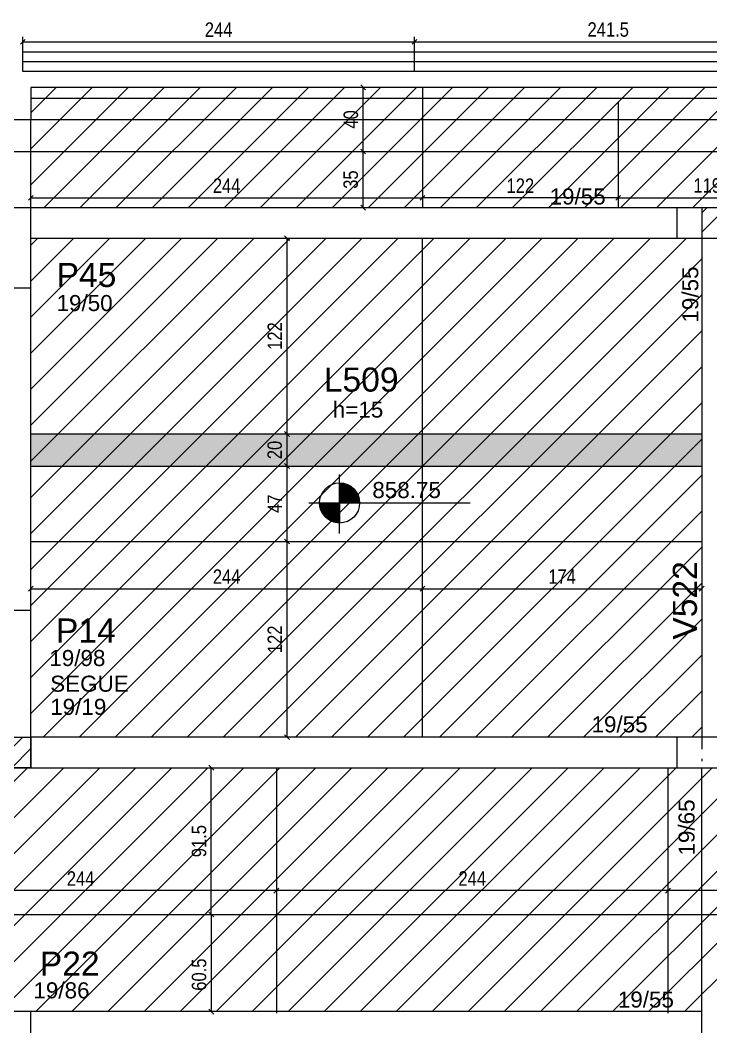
# Model space of a CAD drawing. Header units: millimetres. Extents: x 3536 to 7055, y 911 to 3688.
# Drawn here: x 5356 to 5786, y 3006 to 3634 of the extents above; entities that cross this region are included whole.
import ezdxf

# ---------------------------------------------------------------- set-up
doc = ezdxf.new("R2010")
doc.units = ezdxf.units.MM
doc.linetypes.add('ESTILO_TQS_0004', pattern=[2, 0.5, -0.4, 0.1, -0.4, 0.1, -0.5])
for name, color, linetype in [('3', 3, 'Continuous'), ('4', 4, 'Continuous'), ('7', 7, 'Continuous'), ('COTA', 241, 'Continuous'), ('Painéis', 200, 'Continuous'), ('SARR_2.2x7', 40, 'Continuous')]:
    doc.layers.add(name, color=color, linetype=linetype)
doc.layers.add('Hachura', color=251, linetype='Continuous', lineweight=9)
doc.layers.add('REAPROVEITAMENTO', color=251, linetype='Continuous', lineweight=9)
doc.styles.add('COTA TECNICA-50', font='techl___.ttf', dxfattribs={"height": 9})
doc.styles.get("Standard").update_dxf_attribs({"font": 'arial.ttf'})
doc.dimstyles.new('COTA PAINEL-50', dxfattribs={"dimtxt": 9, "dimasz": 3, "dimexe": 3, "dimexo": 3, "dimgap": 3, "dimtad": 1, "dimdec": 1, "dimzin": 12, "dimdsep": 46, "dimtxsty": 'COTA TECNICA-50', "dimblk1": 'OBLIQUE', "dimblk2": 'OBLIQUE', "dimsah": 1, "dimcen": 0.9, "dimclrd": 4, "dimclre": 4, "dimclrt": 240, "dimadec": 1, "dimazin": 3, "dimtfac": 1, "dimtdec": 1, "dimtmove": 0, "dimatfit": 3, "dimfxl": 1, "dimtolj": 1, "dimtzin": 12, "dimarcsym": 0})

# ---------------------------------------------------------------- blocks, each defined once
blk = doc.blocks.new('_Oblique')
at = {"color": 0, "linetype": 'ByBlock', "lineweight": -2}
blk.add_line((-0.5, -0.5), (0.5, 0.5), dxfattribs=at)
blk = doc.blocks.new('*D8')
at = {"layer": 'COTA', "color": 4, "lineweight": -2, "transparency": 16777216}
blk.add_line((6003.72, 3091.32), (5759.72, 3091.32), dxfattribs=at)
at = {"layer": 'Defpoints', "color": 0, "transparency": 16777216}
for p in [(5759.72, 3091.32), (5759.72, 3091.32), (6003.72, 3091.32)]:
    blk.add_point(p, dxfattribs=at)
at = {"layer": 'COTA', "color": 4, "lineweight": -2, "transparency": 16777216, "xscale": 3, "yscale": 3, "zscale": 3, "rotation": 180}
blk.add_blockref('_Oblique', (5759.72, 3091.32), dxfattribs=at)
at = {"layer": 'COTA', "color": 4, "lineweight": -2, "transparency": 16777216, "xscale": 3, "yscale": 3, "zscale": 3}
blk.add_blockref('_Oblique', (6003.72, 3091.32), dxfattribs=at)
at = {"layer": 'COTA', "color": 240, "transparency": 16777216, "insert": (5881.72, 3098.89), "char_height": 9, "attachment_point": 5, "style": 'COTA TECNICA-50'}
blk.add_mtext('\\A1;244', dxfattribs=at)
blk = doc.blocks.new('*D9')
at = {"layer": 'COTA', "color": 4, "lineweight": -2, "transparency": 16777216}
blk.add_line((5759.72, 3091.32), (5515.72, 3091.32), dxfattribs=at)
at = {"layer": 'Defpoints', "color": 0, "transparency": 16777216}
for p in [(5515.72, 3091.32), (5515.72, 3091.32), (5759.72, 3091.32)]:
    blk.add_point(p, dxfattribs=at)
at = {"layer": 'COTA', "color": 4, "lineweight": -2, "transparency": 16777216, "xscale": 3, "yscale": 3, "zscale": 3, "rotation": 180}
blk.add_blockref('_Oblique', (5515.72, 3091.32), dxfattribs=at)
at = {"layer": 'COTA', "color": 4, "lineweight": -2, "transparency": 16777216, "xscale": 3, "yscale": 3, "zscale": 3}
blk.add_blockref('_Oblique', (5759.72, 3091.32), dxfattribs=at)
at = {"layer": 'COTA', "color": 240, "transparency": 16777216, "insert": (5637.72, 3098.89), "char_height": 9, "attachment_point": 5, "style": 'COTA TECNICA-50'}
blk.add_mtext('\\A1;244', dxfattribs=at)
blk = doc.blocks.new('*D12')
at = {"layer": 'COTA', "color": 4, "lineweight": -2, "transparency": 16777216}
blk.add_line((5515.72, 3091.32), (5271.72, 3091.32), dxfattribs=at)
at = {"layer": 'Defpoints', "color": 0, "transparency": 16777216}
for p in [(5271.72, 3091.32), (5271.72, 3091.32), (5515.72, 3091.32)]:
    blk.add_point(p, dxfattribs=at)
at = {"layer": 'COTA', "color": 4, "lineweight": -2, "transparency": 16777216, "xscale": 3, "yscale": 3, "zscale": 3, "rotation": 180}
blk.add_blockref('_Oblique', (5271.72, 3091.32), dxfattribs=at)
at = {"layer": 'COTA', "color": 4, "lineweight": -2, "transparency": 16777216, "xscale": 3, "yscale": 3, "zscale": 3}
blk.add_blockref('_Oblique', (5515.72, 3091.32), dxfattribs=at)
at = {"layer": 'COTA', "color": 240, "transparency": 16777216, "insert": (5393.72, 3098.89), "char_height": 9, "attachment_point": 5, "style": 'COTA TECNICA-50'}
blk.add_mtext('\\A1;244', dxfattribs=at)
blk = doc.blocks.new('*D16')
at = {"layer": 'COTA', "color": 4, "lineweight": -2, "transparency": 16777216}
blk.add_line((5475.15, 3076.44), (5475.15, 3167.94), dxfattribs=at)
at = {"layer": 'Defpoints', "color": 0, "transparency": 16777216}
for p in [(5475.15, 3167.94), (5475.15, 3167.94), (5475.15, 3076.44)]:
    blk.add_point(p, dxfattribs=at)
at = {"layer": 'COTA', "color": 4, "lineweight": -2, "transparency": 16777216, "xscale": 3, "yscale": 3, "zscale": 3}
for p, rotation in [((5475.15, 3167.94), 90), ((5475.15, 3076.44), 270)]:
    blk.add_blockref('_Oblique', p, dxfattribs=dict(at, rotation=rotation))
at = {"layer": 'COTA', "color": 240, "transparency": 16777216, "insert": (5467.53, 3122.19), "char_height": 9, "attachment_point": 5, "rotation": 90, "style": 'COTA TECNICA-50'}
blk.add_mtext('\\A1;91.5', dxfattribs=at)
blk = doc.blocks.new('*D17')
at = {"layer": 'COTA', "color": 4, "lineweight": -2, "transparency": 16777216}
blk.add_line((5475.15, 3076.44), (5475.15, 3015.94), dxfattribs=at)
at = {"layer": 'Defpoints', "color": 0, "transparency": 16777216}
for p in [(5475.15, 3076.44), (5475.15, 3015.94), (5475.15, 3015.94)]:
    blk.add_point(p, dxfattribs=at)
at = {"layer": 'COTA', "color": 4, "lineweight": -2, "transparency": 16777216, "xscale": 3, "yscale": 3, "zscale": 3}
for p, rotation in [((5475.15, 3076.44), 90), ((5475.15, 3015.94), 270)]:
    blk.add_blockref('_Oblique', p, dxfattribs=dict(at, rotation=rotation))
at = {"layer": 'COTA', "color": 240, "transparency": 16777216, "insert": (5467.55, 3038.99), "char_height": 9, "attachment_point": 5, "rotation": 90, "style": 'COTA TECNICA-50'}
blk.add_mtext('\\A1;60.5', dxfattribs=at)
blk = doc.blocks.new('*D94')
at = {"layer": 'COTA', "color": 4, "lineweight": -2, "transparency": 16777216}
blk.add_line((5522.28, 3497.94), (5522.28, 3375.94), dxfattribs=at)
at = {"layer": 'Defpoints', "color": 0, "transparency": 16777216}
for p in [(5522.28, 3497.94), (5522.28, 3375.94), (5522.28, 3375.94)]:
    blk.add_point(p, dxfattribs=at)
at = {"layer": 'COTA', "color": 4, "lineweight": -2, "transparency": 16777216, "xscale": 3, "yscale": 3, "zscale": 3}
for p, rotation in [((5522.28, 3497.94), 90), ((5522.28, 3375.94), 270)]:
    blk.add_blockref('_Oblique', p, dxfattribs=dict(at, rotation=rotation))
at = {"layer": 'COTA', "color": 240, "transparency": 16777216, "insert": (5514.73, 3436.94), "char_height": 9, "attachment_point": 5, "rotation": 90, "style": 'COTA TECNICA-50'}
blk.add_mtext('\\A1;122', dxfattribs=at)
blk = doc.blocks.new('*D95')
at = {"layer": 'COTA', "color": 4, "lineweight": -2, "transparency": 16777216}
blk.add_line((5522.28, 3375.94), (5522.28, 3355.94), dxfattribs=at)
at = {"layer": 'Defpoints', "color": 0, "transparency": 16777216}
for p in [(5522.28, 3375.94), (5522.28, 3355.94), (5522.28, 3355.94)]:
    blk.add_point(p, dxfattribs=at)
at = {"layer": 'COTA', "color": 4, "lineweight": -2, "transparency": 16777216, "xscale": 3, "yscale": 3, "zscale": 3}
for p, rotation in [((5522.28, 3375.94), 90), ((5522.28, 3355.94), 270)]:
    blk.add_blockref('_Oblique', p, dxfattribs=dict(at, rotation=rotation))
at = {"layer": 'COTA', "color": 240, "transparency": 16777216, "insert": (5514.69, 3365.94), "char_height": 9, "attachment_point": 5, "rotation": 90, "style": 'COTA TECNICA-50'}
blk.add_mtext('\\A1;20', dxfattribs=at)
blk = doc.blocks.new('*D35')
at = {"layer": 'COTA', "color": 4, "lineweight": -2, "transparency": 16777216}
blk.add_line((5522.28, 3355.94), (5522.28, 3308.94), dxfattribs=at)
at = {"layer": 'Defpoints', "color": 0, "transparency": 16777216}
for p in [(5522.28, 3355.94), (5522.28, 3308.94), (5522.28, 3308.94)]:
    blk.add_point(p, dxfattribs=at)
at = {"layer": 'COTA', "color": 4, "lineweight": -2, "transparency": 16777216, "xscale": 3, "yscale": 3, "zscale": 3}
for p, rotation in [((5522.28, 3355.94), 90), ((5522.28, 3308.94), 270)]:
    blk.add_blockref('_Oblique', p, dxfattribs=dict(at, rotation=rotation))
at = {"layer": 'COTA', "color": 240, "transparency": 16777216, "insert": (5514.71, 3332.44), "char_height": 9, "attachment_point": 5, "rotation": 90, "style": 'COTA TECNICA-50'}
blk.add_mtext('\\A1;47', dxfattribs=at)
blk = doc.blocks.new('*D36')
at = {"layer": 'COTA', "color": 4, "lineweight": -2, "transparency": 16777216}
blk.add_line((5522.28, 3308.94), (5522.28, 3186.94), dxfattribs=at)
at = {"layer": 'Defpoints', "color": 0, "transparency": 16777216}
for p in [(5522.28, 3308.94), (5522.28, 3186.94), (5522.28, 3186.94)]:
    blk.add_point(p, dxfattribs=at)
at = {"layer": 'COTA', "color": 4, "lineweight": -2, "transparency": 16777216, "xscale": 3, "yscale": 3, "zscale": 3}
for p, rotation in [((5522.28, 3308.94), 90), ((5522.28, 3186.94), 270)]:
    blk.add_blockref('_Oblique', p, dxfattribs=dict(at, rotation=rotation))
at = {"layer": 'COTA', "color": 240, "transparency": 16777216, "insert": (5514.73, 3247.94), "char_height": 9, "attachment_point": 5, "rotation": 90, "style": 'COTA TECNICA-50'}
blk.add_mtext('\\A1;122', dxfattribs=at)
blk = doc.blocks.new('*D216')
at = {"layer": 'COTA', "color": 4, "lineweight": -2, "transparency": 16777216}
blk.add_line((5362.72, 3279.48), (5606.72, 3279.48), dxfattribs=at)
at = {"layer": 'Defpoints', "color": 0, "transparency": 16777216}
for p in [(5362.72, 3279.48), (5606.72, 3279.48), (5606.72, 3279.48)]:
    blk.add_point(p, dxfattribs=at)
at = {"layer": 'COTA', "color": 4, "lineweight": -2, "transparency": 16777216, "xscale": 3, "yscale": 3, "zscale": 3, "rotation": 180}
blk.add_blockref('_Oblique', (5362.72, 3279.48), dxfattribs=at)
at = {"layer": 'COTA', "color": 4, "lineweight": -2, "transparency": 16777216, "xscale": 3, "yscale": 3, "zscale": 3}
blk.add_blockref('_Oblique', (5606.72, 3279.48), dxfattribs=at)
at = {"layer": 'COTA', "color": 240, "transparency": 16777216, "insert": (5484.72, 3287.05), "char_height": 9, "attachment_point": 5, "style": 'COTA TECNICA-50'}
blk.add_mtext('\\A1;244', dxfattribs=at)
blk = doc.blocks.new('*D37')
at = {"layer": 'COTA', "color": 4, "lineweight": -2, "transparency": 16777216}
blk.add_line((5606.72, 3279.48), (5780.72, 3279.48), dxfattribs=at)
at = {"layer": 'Defpoints', "color": 0, "transparency": 16777216}
for p in [(5606.72, 3279.48), (5780.72, 3279.48), (5780.72, 3279.48)]:
    blk.add_point(p, dxfattribs=at)
at = {"layer": 'COTA', "color": 4, "lineweight": -2, "transparency": 16777216, "xscale": 3, "yscale": 3, "zscale": 3, "rotation": 180}
blk.add_blockref('_Oblique', (5606.72, 3279.48), dxfattribs=at)
at = {"layer": 'COTA', "color": 4, "lineweight": -2, "transparency": 16777216, "xscale": 3, "yscale": 3, "zscale": 3}
blk.add_blockref('_Oblique', (5780.72, 3279.48), dxfattribs=at)
at = {"layer": 'COTA', "color": 240, "transparency": 16777216, "insert": (5693.72, 3287.05), "char_height": 9, "attachment_point": 5, "style": 'COTA TECNICA-50'}
blk.add_mtext('\\A1;174', dxfattribs=at)
blk = doc.blocks.new('*D312')
at = {"layer": 'COTA', "color": 4, "lineweight": -2, "transparency": 16777216}
for p, q in [((5357.72, 3607.51), (5357.72, 3623.32)), ((5357.72, 3620.32), (5601.72, 3620.32)), ((5601.72, 3607.51), (5601.72, 3623.32))]:
    blk.add_line(p, q, dxfattribs=at)
at = {"layer": 'Defpoints', "color": 0, "transparency": 16777216}
for p in [(5601.72, 3620.32), (5357.72, 3604.51), (5601.72, 3604.51)]:
    blk.add_point(p, dxfattribs=at)
at = {"layer": 'COTA', "color": 4, "lineweight": -2, "transparency": 16777216, "xscale": 3, "yscale": 3, "zscale": 3, "rotation": 180}
blk.add_blockref('_Oblique', (5357.72, 3620.32), dxfattribs=at)
at = {"layer": 'COTA', "color": 4, "lineweight": -2, "transparency": 16777216, "xscale": 3, "yscale": 3, "zscale": 3}
blk.add_blockref('_Oblique', (5601.72, 3620.32), dxfattribs=at)
at = {"layer": 'COTA', "color": 240, "transparency": 16777216, "insert": (5479.72, 3627.89), "char_height": 9, "attachment_point": 5, "style": 'COTA TECNICA-50'}
blk.add_mtext('\\A1;244', dxfattribs=at)
blk = doc.blocks.new('*D322')
at = {"layer": 'COTA', "color": 4, "lineweight": -2, "transparency": 16777216}
for p, q in [((5362.72, 3523.1), (5606.72, 3523.1)), ((5606.72, 3520.94), (5606.72, 3520.1))]:
    blk.add_line(p, q, dxfattribs=at)
at = {"layer": 'Defpoints', "color": 0, "transparency": 16777216}
for p in [(5362.72, 3523.1), (5606.72, 3523.94), (5606.72, 3523.1)]:
    blk.add_point(p, dxfattribs=at)
at = {"layer": 'COTA', "color": 4, "lineweight": -2, "transparency": 16777216, "xscale": 3, "yscale": 3, "zscale": 3, "rotation": 180}
blk.add_blockref('_Oblique', (5362.72, 3523.1), dxfattribs=at)
at = {"layer": 'COTA', "color": 4, "lineweight": -2, "transparency": 16777216, "xscale": 3, "yscale": 3, "zscale": 3}
blk.add_blockref('_Oblique', (5606.72, 3523.1), dxfattribs=at)
at = {"layer": 'COTA', "color": 240, "transparency": 16777216, "insert": (5484.72, 3530.66), "char_height": 9, "attachment_point": 5, "style": 'COTA TECNICA-50'}
blk.add_mtext('\\A1;244', dxfattribs=at)
blk = doc.blocks.new('*D323')
at = {"layer": 'COTA', "color": 4, "lineweight": -2, "transparency": 16777216}
for p, q in [((5728.72, 3523.1), (5848.22, 3523.1)), ((5848.22, 3520.94), (5848.22, 3520.1))]:
    blk.add_line(p, q, dxfattribs=at)
at = {"layer": 'Defpoints', "color": 0, "transparency": 16777216}
for p in [(5728.72, 3523.1), (5848.22, 3523.94), (5848.22, 3523.1)]:
    blk.add_point(p, dxfattribs=at)
at = {"layer": 'COTA', "color": 4, "lineweight": -2, "transparency": 16777216, "xscale": 3, "yscale": 3, "zscale": 3, "rotation": 180}
blk.add_blockref('_Oblique', (5728.72, 3523.1), dxfattribs=at)
at = {"layer": 'COTA', "color": 4, "lineweight": -2, "transparency": 16777216, "xscale": 3, "yscale": 3, "zscale": 3}
blk.add_blockref('_Oblique', (5848.22, 3523.1), dxfattribs=at)
at = {"layer": 'COTA', "color": 240, "transparency": 16777216, "insert": (5788.47, 3530.72), "char_height": 9, "attachment_point": 5, "style": 'COTA TECNICA-50'}
blk.add_mtext('\\A1;119.5', dxfattribs=at)
blk = doc.blocks.new('*D314')
at = {"layer": 'COTA', "color": 4, "lineweight": -2, "transparency": 16777216}
blk.add_line((5569.75, 3516.94), (5569.75, 3551.94), dxfattribs=at)
at = {"layer": 'Defpoints', "color": 0, "transparency": 16777216}
for p in [(5569.75, 3551.94), (5569.75, 3551.94), (5569.75, 3516.94)]:
    blk.add_point(p, dxfattribs=at)
at = {"layer": 'COTA', "color": 4, "lineweight": -2, "transparency": 16777216, "xscale": 3, "yscale": 3, "zscale": 3}
for p, rotation in [((5569.75, 3551.94), 90), ((5569.75, 3516.94), 270)]:
    blk.add_blockref('_Oblique', p, dxfattribs=dict(at, rotation=rotation))
at = {"layer": 'COTA', "color": 240, "transparency": 16777216, "insert": (5562.06, 3534.44), "char_height": 9, "attachment_point": 5, "rotation": 90, "style": 'COTA TECNICA-50'}
blk.add_mtext('\\A1;35', dxfattribs=at)
blk = doc.blocks.new('*D315')
at = {"layer": 'COTA', "color": 4, "lineweight": -2, "transparency": 16777216}
blk.add_line((5569.75, 3551.94), (5569.75, 3591.94), dxfattribs=at)
at = {"layer": 'Defpoints', "color": 0, "transparency": 16777216}
for p in [(5569.75, 3591.94), (5569.75, 3591.94), (5569.75, 3551.94)]:
    blk.add_point(p, dxfattribs=at)
at = {"layer": 'COTA', "color": 4, "lineweight": -2, "transparency": 16777216, "xscale": 3, "yscale": 3, "zscale": 3}
for p, rotation in [((5569.75, 3591.94), 90), ((5569.75, 3551.94), 270)]:
    blk.add_blockref('_Oblique', p, dxfattribs=dict(at, rotation=rotation))
at = {"layer": 'COTA', "color": 240, "transparency": 16777216, "insert": (5562.16, 3571.94), "char_height": 9, "attachment_point": 5, "rotation": 90, "style": 'COTA TECNICA-50'}
blk.add_mtext('\\A1;40', dxfattribs=at)
blk = doc.blocks.new('*D325')
at = {"layer": 'COTA', "color": 4, "lineweight": -2, "transparency": 16777216}
blk.add_line((5728.72, 3523.1), (5606.72, 3523.1), dxfattribs=at)
at = {"layer": 'Defpoints', "color": 0, "transparency": 16777216}
for p in [(5606.72, 3523.1), (5606.72, 3523.1), (5728.72, 3523.1)]:
    blk.add_point(p, dxfattribs=at)
at = {"layer": 'COTA', "color": 4, "lineweight": -2, "transparency": 16777216, "xscale": 3, "yscale": 3, "zscale": 3, "rotation": 180}
blk.add_blockref('_Oblique', (5606.72, 3523.1), dxfattribs=at)
at = {"layer": 'COTA', "color": 4, "lineweight": -2, "transparency": 16777216, "xscale": 3, "yscale": 3, "zscale": 3}
blk.add_blockref('_Oblique', (5728.72, 3523.1), dxfattribs=at)
at = {"layer": 'COTA', "color": 240, "transparency": 16777216, "insert": (5667.72, 3530.65), "char_height": 9, "attachment_point": 5, "style": 'COTA TECNICA-50'}
blk.add_mtext('\\A1;122', dxfattribs=at)
blk = doc.blocks.new('*D320')
at = {"layer": 'COTA', "color": 4, "lineweight": -2, "transparency": 16777216}
for p, q in [((5601.72, 3616.91), (5601.72, 3623.32)), ((5601.72, 3620.32), (5843.22, 3620.32)), ((5843.22, 3616.91), (5843.22, 3623.32))]:
    blk.add_line(p, q, dxfattribs=at)
at = {"layer": 'Defpoints', "color": 0, "transparency": 16777216}
for p in [(5843.22, 3620.32), (5601.72, 3613.91), (5843.22, 3613.91)]:
    blk.add_point(p, dxfattribs=at)
at = {"layer": 'COTA', "color": 4, "lineweight": -2, "transparency": 16777216, "xscale": 3, "yscale": 3, "zscale": 3, "rotation": 180}
blk.add_blockref('_Oblique', (5601.72, 3620.32), dxfattribs=at)
at = {"layer": 'COTA', "color": 4, "lineweight": -2, "transparency": 16777216, "xscale": 3, "yscale": 3, "zscale": 3}
blk.add_blockref('_Oblique', (5843.22, 3620.32), dxfattribs=at)
at = {"layer": 'COTA', "color": 240, "transparency": 16777216, "insert": (5722.47, 3627.92), "char_height": 9, "attachment_point": 5, "style": 'COTA TECNICA-50'}
blk.add_mtext('\\A1;241.5', dxfattribs=at)
blk = doc.blocks.new('*D339')
at = {"layer": 'COTA', "color": 4, "lineweight": -2, "transparency": 16777216}
for p, q in [((3837.25, 3551.94), (6875.19, 3551.94)), ((6872.19, 3516.94), (6872.19, 3551.94))]:
    blk.add_line(p, q, dxfattribs=at)
at = {"layer": 'Defpoints', "color": 0, "transparency": 16777216}
for p in [(3834.25, 3551.94), (6872.19, 3551.94), (6872.19, 3516.94)]:
    blk.add_point(p, dxfattribs=at)
at = {"layer": 'COTA', "color": 4, "lineweight": -2, "transparency": 16777216, "xscale": 3, "yscale": 3, "zscale": 3}
for p, rotation in [((6872.19, 3551.94), 90), ((6872.19, 3516.94), 270)]:
    blk.add_blockref('_Oblique', p, dxfattribs=dict(at, rotation=rotation))
at = {"layer": 'COTA', "color": 240, "transparency": 16777216, "insert": (6864.49, 3534.44), "char_height": 9, "attachment_point": 5, "rotation": 90, "style": 'COTA TECNICA-50'}
blk.add_mtext('\\A1;35', dxfattribs=at)

msp = doc.modelspace()

# ---------------------------------------------------------------- hatches: boundary and pattern name
at = {"layer": 'Hachura', "linetype": 'ByBlock'}
h = msp.add_hatch(color=256, dxfattribs=at)
h.dxf.hatch_style = 1
h.paths.add_polyline_path([(5362.72, 3355.94), (5780.72, 3355.94), (5780.72, 3375.94), (5362.72, 3375.94)])
at = {"layer": 'REAPROVEITAMENTO', "linetype": 'ByBlock'}
h = msp.add_hatch(dxfattribs=at)
h.set_pattern_fill('ANSI31', color=256, scale=5, style=2)
h.set_pattern_definition([(45, (-2850.029, 1761.824), (-11.22532, 11.22532), [])])
h.paths.add_polyline_path([(6217.72, 3621.94), (5848.22, 3621.94), (5848.22, 3591.94), (5362.72, 3591.94), (5362.72, 3516.94), (6217.72, 3516.94)])
h = msp.add_hatch(dxfattribs=at)
h.set_pattern_fill('ANSI31', color=256, scale=5, style=2)
h.set_pattern_definition([(45, (-1114.529, 1573.824), (-11.22532, 11.22532), [])])
h.paths.add_polyline_path([(5780.72, 3186.94), (5362.72, 3186.94), (5362.72, 3497.94), (5780.72, 3497.94)])
h = msp.add_hatch(dxfattribs=at)
h.set_pattern_fill('ANSI31', color=256, scale=5, style=2)
h.set_pattern_definition([(45, (-159.788, 880.324), (-11.22532, 11.22532), [])])
h.paths.add_polyline_path([(3823.72, 3167.94), (3823.72, 3015.94), (6236.72, 3015.94), (6236.72, 3167.94)])

# ---------------------------------------------------------------- linework, layer by layer
at = {"layer": '3', "linetype": 'Continuous', "ltscale": 15}
for p, q in [((4838.22, 3571.94), (5868.22, 3571.94)), ((5780.72, 3501.73), (5795.93, 3516.94)), ((5780.72, 3513.75), (5783.91, 3516.94)), ((5780.72, 3497.94), (5780.72, 3186.94)), ((5555.08, 3313.83), (5555.08, 3350.69)), ((5555.08, 3345.44), (5555.08, 3320.44)), ((5555.08, 3344.83), (5558.93, 3344.83)), ((5555.08, 3344.04), (5560.83, 3344.04)), ((5555.08, 3343.24), (5562.15, 3343.24)), ((5555.08, 3342.45), (5563.19, 3342.45)), ((5555.08, 3341.66), (5564.03, 3341.66)), ((5555.08, 3340.87), (5564.74, 3340.87)), ((5555.08, 3340.07), (5565.34, 3340.07)), ((5555.08, 3339.28), (5565.85, 3339.28)), ((5555.08, 3338.49), (5566.28, 3338.49)), ((5555.08, 3337.69), (5566.64, 3337.69)), ((5536.03, 3332.94), (5636.42, 3332.94)), ((5542.58, 3332.94), (5567.58, 3332.94)), ((5555.08, 3332.14), (5542.58, 3332.14)), ((5555.08, 3336.9), (5566.93, 3336.9)), ((5555.08, 3336.11), (5567.17, 3336.11)), ((5555.08, 3335.32), (5567.35, 3335.32)), ((5555.08, 3334.52), (5567.48, 3334.52)), ((5555.08, 3333.73), (5567.58, 3333.73)), ((5555.08, 3331.35), (5542.68, 3331.35)), ((5555.08, 3330.56), (5542.81, 3330.56)), ((5555.08, 3329.77), (5542.99, 3329.77)), ((5555.08, 3328.97), (5543.22, 3328.97)), ((5555.08, 3328.18), (5543.52, 3328.18)), ((5555.08, 3327.39), (5543.88, 3327.39)), ((5555.08, 3326.59), (5544.31, 3326.59)), ((5555.08, 3325.8), (5544.81, 3325.8)), ((5555.08, 3325.01), (5545.41, 3325.01)), ((5555.08, 3324.22), (5546.12, 3324.22)), ((5555.08, 3323.42), (5546.97, 3323.42)), ((5555.08, 3322.63), (5548.01, 3322.63)), ((5555.08, 3321.84), (5549.33, 3321.84)), ((5555.08, 3321.04), (5551.23, 3321.04)), ((5343.72, 3172.92), (5357.75, 3186.94)), ((5350.77, 3167.94), (5362.72, 3179.9)), ((5780.72, 2996.94), (5780.72, 3167.94))]:
    msp.add_line(p, q, dxfattribs=at)
at = {"layer": '3', "linetype": 'ESTILO_TQS_0004', "ltscale": 15}
msp.add_line((5780.72, 3186.94), (5780.72, 3167.94), dxfattribs=at)
at = {"layer": '3', "linetype": 'Continuous'}
for points in [[(5362.72, 3516.94), (5362.72, 3571.94)], [(5765.22, 3516.94), (5362.72, 3516.94)], [(5362.72, 3497.94), (5765.22, 3497.94)], [(5362.72, 3265.94), (5362.72, 3466.94)], [(5765.22, 3186.94), (5362.72, 3186.94)], [(5362.72, 3167.94), (5765.22, 3167.94)], [(5780.72, 3015.94), (5362.72, 3015.94)]]:
    msp.add_lwpolyline(points, dxfattribs=at)
msp.add_circle((5555.08, 3332.94), 12.5, dxfattribs=at)
at = {"layer": '7', "linetype": 'Continuous'}
for points in [[(5343.72, 3466.94), (5362.72, 3466.94), (5362.72, 3516.94), (5343.72, 3516.94), (5343.72, 3466.94)], [(5765.22, 3497.94), (5815.22, 3497.94), (5815.22, 3516.94), (5765.22, 3516.94), (5765.22, 3497.94)], [(5780.72, 3497.94), (5815.22, 3497.94), (5815.22, 3516.94), (5780.72, 3516.94), (5780.72, 3497.94)], [(5343.72, 3167.94), (5362.72, 3167.94), (5362.72, 3265.94), (5343.72, 3265.94), (5343.72, 3167.94)], [(5343.72, 3186.94), (5362.72, 3186.94), (5362.72, 3167.94), (5343.72, 3167.94), (5343.72, 3186.94)], [(5765.22, 3167.94), (5815.22, 3167.94), (5815.22, 3186.94), (5765.22, 3186.94), (5765.22, 3167.94)], [(5343.72, 2929.94), (5362.72, 2929.94), (5362.72, 3015.94), (5343.72, 3015.94), (5343.72, 2929.94)]]:
    msp.add_lwpolyline(points, dxfattribs=at)
at = {"layer": 'Painéis', "linetype": 'ByBlock'}
for p, q in [((5601.72, 3613.91), (5357.72, 3613.91)), ((5843.22, 3613.91), (5601.72, 3613.91)), ((5601.72, 3601.91), (5357.72, 3601.91)), ((5843.22, 3601.91), (5601.72, 3601.91))]:
    msp.add_line(p, q, dxfattribs=at)
at = {"layer": 'Painéis'}
for p, q in [((5357.72, 3601.91), (5357.72, 3613.91)), ((5601.72, 3601.91), (5601.72, 3613.91)), ((5601.72, 3601.91), (5601.72, 3613.91)), ((5848.22, 3591.94), (5362.72, 3591.94)), ((5362.72, 3591.94), (5362.72, 3571.94)), ((5606.72, 3591.94), (5606.72, 3516.94)), ((5728.72, 3582.94), (5728.72, 3516.94)), ((5362.72, 3551.94), (6217.72, 3551.94)), ((5606.72, 3186.94), (5606.72, 3497.94)), ((5362.72, 3375.94), (5780.72, 3375.94)), ((5362.72, 3355.94), (5780.72, 3355.94)), ((5362.72, 3308.94), (5780.72, 3308.94)), ((5515.72, 3167.94), (5515.72, 3015.02)), ((5759.72, 3167.94), (5759.72, 3015.02)), ((3823.72, 3076.44), (6962.72, 3076.44))]:
    msp.add_line(p, q, dxfattribs=at)
at = {"layer": 'SARR_2.2x7', "linetype": 'Continuous'}
for p, q in [((5601.72, 3607.91), (5357.72, 3607.91)), ((5843.22, 3607.91), (5601.72, 3607.91)), ((5606.72, 3584.94), (5362.72, 3584.94)), ((5848.22, 3584.94), (5606.72, 3584.94))]:
    msp.add_line(p, q, dxfattribs=at)

# ---------------------------------------------------------------- texts
at = {"layer": '3', "linetype": 'Continuous'}
for s, p in [('19/55', (5685.95, 3518.93)), ('19/50', (5378.74, 3452.52)), ('h=15', (5550.86, 3386.12)), ('858.75', (5575.5, 3335.99)), ('19/98', (5374.23, 3231.3)), ('SEGUE', (5374.79, 3215.3)), ('19/19', (5374.79, 3200.89)), ('19/55', (5712.08, 3189.97)), ('19/86', (5364.33, 3024.21)), ('19/55', (5728.46, 3018.46))]:
    msp.add_text(s, height=10, dxfattribs=at).set_placement(p)
for s, p in [('19/55', (5778.6, 3445.36)), ('19/65', (5776.29, 3113.22))]:
    msp.add_text(s, height=10, rotation=90, dxfattribs=at).set_placement(p)
at = {"layer": '4', "linetype": 'Continuous'}
for s, p in [('P45', (5378.74, 3467.52)), ('L509', (5545.23, 3402.32)), ('P14', (5378.35, 3245.96)), ('P22', (5368.3, 3038.33))]:
    msp.add_text(s, height=15, dxfattribs=at).set_placement(p)
msp.add_text('V522', height=15, rotation=90, dxfattribs=at).set_placement((5777.75, 3247.73))

# ---------------------------------------------------------------- dimensions: what is measured, and where the dimension line sits
at = {"layer": 'COTA'}
for base, p1, p2, angle, picture, middle in [((5601.72, 3620.32), (5357.72, 3604.51), (5601.72, 3604.51), 0, '*D312', (5479.72, 3627.89)), ((5843.22, 3620.32), (5601.72, 3613.91), (5843.22, 3613.91), 180, '*D320', (5722.47, 3627.92)), ((5569.75, 3591.94), (5569.75, 3551.94), (5569.75, 3591.94), 90, '*D315', (5562.16, 3571.94)), ((6872.19, 3551.94), (6872.19, 3516.94), (3834.25, 3551.94), 90, '*D339', (6864.49, 3534.44)), ((5569.75, 3551.94), (5569.75, 3516.94), (5569.75, 3551.94), 90, '*D314', (5562.06, 3534.44)), ((5606.72, 3523.1), (5362.72, 3523.1), (5606.72, 3523.94), 0, '*D322', (5484.72, 3530.66)), ((5606.72, 3523.1), (5728.72, 3523.1), (5606.72, 3523.1), 180, '*D325', (5667.72, 3530.65)), ((5848.22, 3523.1), (5728.72, 3523.1), (5848.22, 3523.94), 0, '*D323', (5788.47, 3530.72)), ((5522.28, 3375.94), (5522.28, 3497.94), (5522.28, 3375.94), 90, '*D94', (5514.73, 3436.94)), ((5522.28, 3355.94), (5522.28, 3375.94), (5522.28, 3355.94), 90, '*D95', (5514.69, 3365.94)), ((5522.28, 3308.94), (5522.28, 3355.94), (5522.28, 3308.94), 90, '*D35', (5514.71, 3332.44)), ((5522.28, 3186.94), (5522.28, 3308.94), (5522.28, 3186.94), 90, '*D36', (5514.73, 3247.94)), ((5475.15, 3167.94), (5475.15, 3076.44), (5475.15, 3167.94), 90, '*D16', (5467.53, 3122.19))]:
    dim = msp.add_linear_dim(base=base, p1=p1, p2=p2, angle=angle, dimstyle='COTA PAINEL-50', dxfattribs=at)
    dim.commit()
    dim.dimension.update_dxf_attribs({"geometry": picture, "text_midpoint": middle})
for base, p1, p2, picture, middle in [((5606.72, 3279.48), (5362.72, 3279.48), (5606.72, 3279.48), '*D216', (5484.72, 3287.05)), ((5780.72, 3279.48), (5606.72, 3279.48), (5780.72, 3279.48), '*D37', (5693.72, 3287.05)), ((5271.72, 3091.32), (5515.72, 3091.32), (5271.72, 3091.32), '*D12', (5393.72, 3098.89)), ((5515.72, 3091.32), (5759.72, 3091.32), (5515.72, 3091.32), '*D9', (5637.72, 3098.89)), ((5759.72, 3091.32), (6003.72, 3091.32), (5759.72, 3091.32), '*D8', (5881.72, 3098.89))]:
    dim = msp.add_linear_dim(base=base, p1=p1, p2=p2, dimstyle='COTA PAINEL-50', dxfattribs=at)
    dim.commit()
    dim.dimension.update_dxf_attribs({"geometry": picture, "text_midpoint": middle})
dim = msp.add_linear_dim(base=(5475.15, 3015.94), p1=(5475.15, 3076.44), p2=(5475.15, 3015.94), angle=90, dimstyle='COTA PAINEL-50', dxfattribs=at)
dim.commit()
dim.dimension.update_dxf_attribs({"geometry": '*D17', "text_midpoint": (5475.15, 3038.99), "dimtype": 160})

doc.saveas('drawing.dxf')
